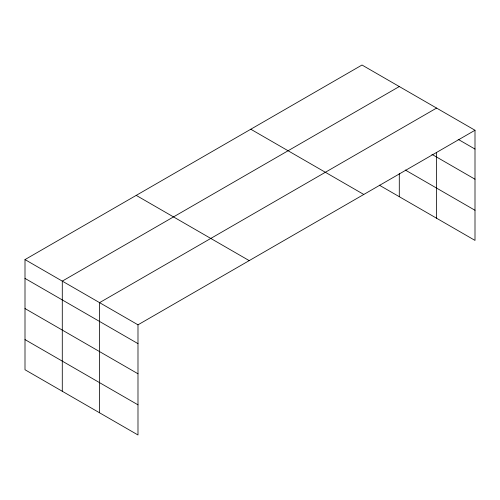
<?xml version="1.0" encoding="UTF-8"?>
<svg xmlns="http://www.w3.org/2000/svg" width="500" height="500" viewBox="0 0 500 500"><rect width="100%" height="100%" fill="white"/><g stroke="black" fill="none" stroke-linecap="round" stroke-linejoin="round"><path stroke-width="0.75" d="M475 130.256L362.013 65.019L25 259.594L25 369.744L137.988 434.981L137.988 324.825L475 130.256L475 240.406L379.319 185.169M436.581 152.394L436.581 218.231M399.294 86.55L62.287 281.119L62.287 391.269M436.581 108.075L99.575 302.644L99.575 412.8M458.15 139.344L475 149.069M431.925 154.344L475 179.213M405.288 170.019L475 210.269M250.794 129.231L363.787 194.462M136.213 195.381L249.206 260.619M25 259.594L137.988 324.825M25 278.406L137.988 343.638M25 308.55L137.988 373.781M25 339.6L137.988 404.837M399.294 173.512L399.294 196.7"/></g></svg>
